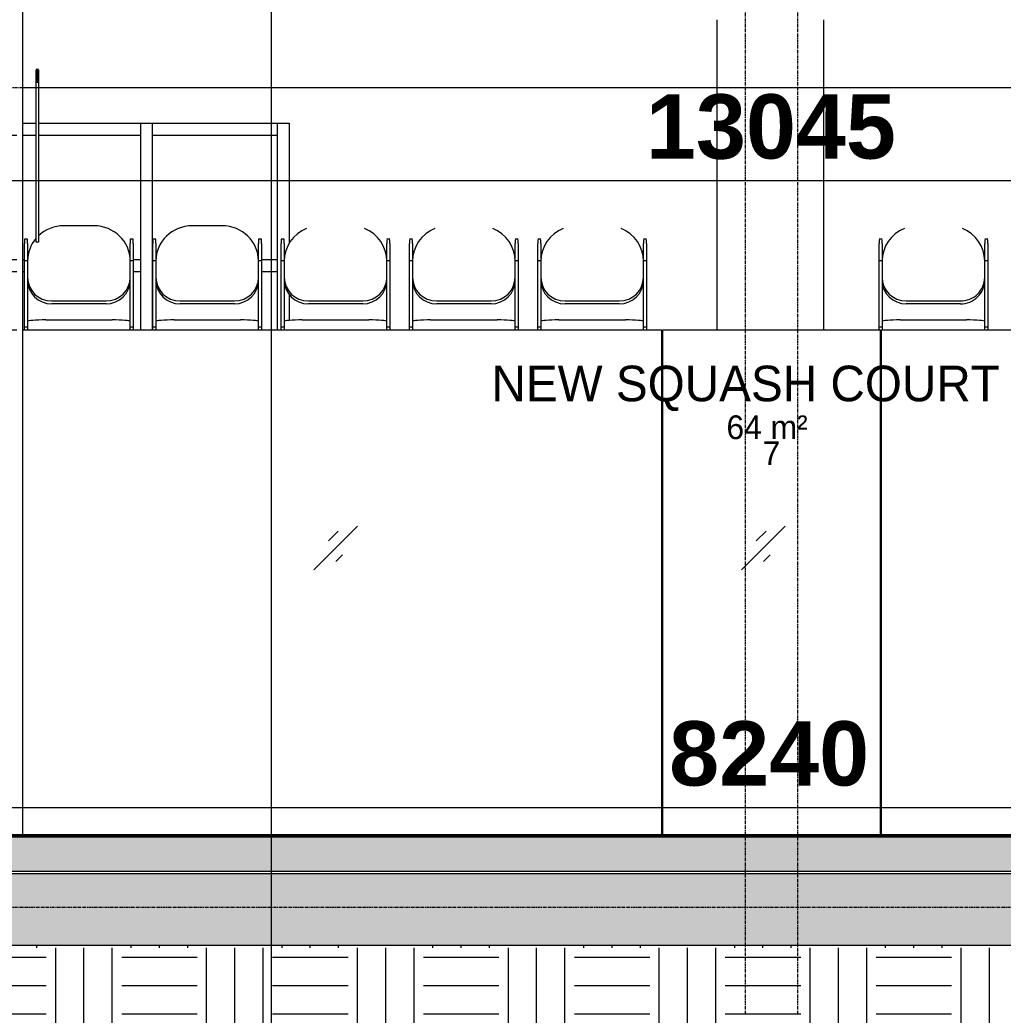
# Model space of a CAD drawing. Header units: inches. Extents: x 22 to 382261, y 22 to 371281.
# Drawn here: x 83658 to 87795, y 138126 to 142315 of the extents above; entities that cross this region are included whole.
import ezdxf

# ---------------------------------------------------------------- set-up
doc = ezdxf.new("R2010")
doc.units = ezdxf.units.IN
doc.header["$MEASUREMENT"] = 0
doc.linetypes.add('Grid Line 1_2_', pattern=[22.225, 12.7, -3.175, 3.175, -3.175])
for name, color, linetype, lineweight in [('A-ANNO-DIMS', 211, 'Continuous', 9), ('A-AREA', 32, 'Continuous', 9), ('A-AREA-IDEN', 2, 'Continuous', 9), ('A-COLS', 52, 'Continuous', 9), ('A-DETL-GENF', 92, 'Continuous', 9), ('A-DETL-THIN', 151, 'Continuous', 9), ('A-FLOR', 192, 'Continuous', 9), ('A-FLOR-LEVL', 51, 'Continuous', 9), ('A-GENM', 13, 'Continuous', 9), ('A-GLAZ-CURT', 52, 'Continuous', 9), ('A-GLAZ-CWMG', 51, 'Continuous', 9), ('G-ANNO-SYMB', 111, 'Continuous', 9), ('I-FURN', 30, 'Continuous', 9), ('I-WALL', 2, 'Continuous', 9), ('Q-CASE', 31, 'Continuous', 9), ('S-GRID', 1, 'Continuous', 9)]:
    doc.layers.add(name, color=color, linetype=linetype, lineweight=lineweight)
doc.styles.add('Arial_B_2', font='arialbd.ttf', dxfattribs={"height": 270.833333})
doc.styles.add('Century Gothic_1', font='GOTHIC.TTF', dxfattribs={"height": 1})
doc.styles.add('Gill Sans MT', font='GIL_____.TTF', dxfattribs={"height": 262.5})
doc.dimstyles.new('2_2', dxfattribs={"dimscale": 304.8, "dimtxt": 267.818092, "dimasz": 0.227865, "dimexe": 1.377953, "dimexo": 0.0625, "dimgap": 0.287073, "dimtad": 1, "dimdec": 0, "dimzin": 0, "dimdsep": 46, "dimtxsty": 'Arial_B_2', "dimblk1": 'OBLIQUE', "dimblk2": 'OBLIQUE', "dimsah": 1, "dimcen": 0.09, "dimdle": 0.574147, "dimazin": 0, "dimtfac": 1, "dimtdec": 4, "dimtix": 1, "dimtmove": 0, "dimatfit": 3, "dimfxl": 0.574147, "dimfxlon": 1, "dimtvp": 1, "dimtolj": 1, "dimtzin": 0, "dimlwd": 18, "dimlwe": 18, "dimarcsym": 2})

# ---------------------------------------------------------------- blocks, each defined once
blk = doc.blocks.new('Rectangular Mullion - 50 x 150mm-440584-Section B-B')
at = {"layer": 'A-GLAZ-CWMG'}
for p, q in [((2516.8, 3250), (2516.8, 3300)), ((3041.8, 3300), (3041.8, 3250)), ((2516.8, 3250), (3041.8, 3250))]:
    blk.add_line(p, q, dxfattribs=at)
blk = doc.blocks.new('Rectangular Mullion - 50 x 150mm-V13-Section B-B')
at = {"layer": 'A-GLAZ-CWMG'}
blk.add_line((-4008.2, 2700), (-4008.2, 2430), dxfattribs=at)
blk = doc.blocks.new('Rectangular Mullion - 50 x 150mm-V18-Section B-B')
at = {"layer": 'A-GLAZ-CWMG'}
for p, q in [((-4583.2, 2700), (-4583.2, 2430)), ((-4533.2, 2430), (-4533.2, 2700))]:
    blk.add_line(p, q, dxfattribs=at)
blk = doc.blocks.new('Rectangular Mullion - 50 x 150mm-V22-Section B-B')
at = {"layer": 'A-GLAZ-CWMG'}
for p, q in [((-5133.2, 2675), (-5133.2, 2725)), ((-5103.7, 2725), (-5133.2, 2725)), ((-5071.6, 2725), (-5078.7, 2725)), ((-4583.2, 2725), (-4614.4, 2725)), ((-4583.2, 2725), (-4583.2, 2675)), ((-5133.2, 2675), (-5103.7, 2675)), ((-5078.7, 2675), (-5071.6, 2675)), ((-4614.4, 2675), (-4583.2, 2675))]:
    blk.add_line(p, q, dxfattribs=at)
blk = doc.blocks.new('Rectangular Mullion - 50 x 150mm-V23-Section B-B')
at = {"layer": 'A-GLAZ-CWMG'}
for p, q in [((-4533.2, 2675), (-4533.2, 2725)), ((-4531.6, 2725), (-4533.2, 2725)), ((-4008.2, 2725), (-4074.4, 2725)), ((-4008.2, 2725), (-4008.2, 2675)), ((-4533.2, 2675), (-4531.6, 2675)), ((-4074.4, 2675), (-4008.2, 2675))]:
    blk.add_line(p, q, dxfattribs=at)
blk = doc.blocks.new('Rectangular Mullion - 50 x 150mm-V26-Section B-B')
at = {"layer": 'A-GLAZ-CWMG'}
blk.add_line((-4008.2, 3300), (-4008.2, 2700), dxfattribs=at)
blk = doc.blocks.new('Rectangular Mullion - 50 x 150mm-V27-Section B-B')
at = {"layer": 'A-GLAZ-CWMG'}
for p, q in [((-5133.2, 3250), (-5133.2, 3300)), ((-4583.2, 3300), (-4583.2, 3250)), ((-5133.2, 3250), (-5103.7, 3250)), ((-5078.7, 3250), (-5023.2, 3250)), ((-5013.2, 3250), (-4583.2, 3250))]:
    blk.add_line(p, q, dxfattribs=at)
blk = doc.blocks.new('Rectangular Mullion - 50 x 150mm-V32-Section B-B')
at = {"layer": 'A-GLAZ-CWMG'}
for p, q in [((-4583.2, 3300), (-4583.2, 2700)), ((-4533.2, 2700), (-4533.2, 3300))]:
    blk.add_line(p, q, dxfattribs=at)
blk = doc.blocks.new('Chair - Auditorium_0001 - Copy - Chair - Auditorium_0001 - Copy-V48-Section B-B')
at = {"layer": 'I-FURN'}
for p, q in [((-2386.2, 1517.9), (-2391.2, 1517.9)), ((-2391.2, 1201.5), (-2386.2, 1201.5)), ((-2386.2, 1189.5), (-2391.2, 1189.5)), ((-2391.2, 1121.8), (-2386.2, 1121.8)), ((-2386.2, 1071.2), (-2391.2, 1071.2)), ((-2391.2, 1033.9), (-2386.2, 1033.9))]:
    blk.add_line(p, q, dxfattribs=at)
blk = doc.blocks.new('Chair - Auditorium_0001 - Copy - Chair - Auditorium_0001 - Copy-V51-Section B-B')
at = {"layer": 'I-FURN'}
for p, q in [((-2386.2, 1967.9), (-2391.2, 1967.9)), ((-2391.2, 1651.5), (-2386.2, 1651.5)), ((-2386.2, 1639.5), (-2391.2, 1639.5)), ((-2391.2, 1571.8), (-2386.2, 1571.8)), ((-2386.2, 1521.2), (-2391.2, 1521.2))]:
    blk.add_line(p, q, dxfattribs=at)
blk = doc.blocks.new('Chair - Auditorium_0001 - Copy - Chair - Auditorium_0001 - Copy-V52-Section B-B')
at = {"layer": 'I-FURN'}
for p, q in [((-2386.2, 2417.9), (-2391.2, 2417.9)), ((-2391.2, 2021.8), (-2386.2, 2021.8)), ((-2386.2, 1971.2), (-2391.2, 1971.2))]:
    blk.add_line(p, q, dxfattribs=at)
blk = doc.blocks.new('Chair - Auditorium_0001 - Copy - Chair - Auditorium_0001 - Copy-V55-Section B-B')
at = {"layer": 'I-FURN'}
for p, q in [((-4779.5, 2867.9), (-4906.5, 2867.9)), ((-5058.9, 2811.2), (-5071.6, 2811.2)), ((-5071.6, 2811.2), (-5071.6, 2792.8)), ((-5058.9, 2792.8), (-5058.9, 2811.2)), ((-4614.4, 2811.2), (-4627.1, 2811.2)), ((-4627.1, 2811.2), (-4627.1, 2792.8)), ((-4614.4, 2792.8), (-4614.4, 2811.2)), ((-5071.6, 2722.3), (-5071.6, 2792.8)), ((-5058.9, 2792.8), (-5058.9, 2722.3)), ((-4627.1, 2722.3), (-4627.1, 2792.8)), ((-4614.4, 2792.8), (-4614.4, 2722.3)), ((-5071.6, 2442.9), (-5071.6, 2722.3)), ((-5071.6, 2722.3), (-5058.9, 2722.3)), ((-5058.9, 2722.3), (-5058.9, 2465.2)), ((-4627.1, 2465.2), (-4627.1, 2722.3)), ((-4627.1, 2722.3), (-4614.4, 2722.3)), ((-4614.4, 2722.3), (-4614.4, 2442.9)), ((-5058.9, 2650.2), (-5058.9, 2638.2)), ((-4627.1, 2638.2), (-4627.1, 2650.2)), ((-4957.3, 2551.5), (-4728.7, 2551.5)), ((-4728.7, 2539.5), (-4957.3, 2539.5)), ((-4982.7, 2471.8), (-4703.3, 2471.8)), ((-5071.6, 2430), (-5071.6, 2442.9)), ((-5071.6, 2442.9), (-5058.9, 2442.9)), ((-5058.9, 2465.2), (-5058.9, 2430)), ((-4627.1, 2430), (-4627.1, 2465.2)), ((-4627.1, 2442.9), (-4614.4, 2442.9)), ((-4614.4, 2442.9), (-4614.4, 2430))]:
    blk.add_line(p, q, dxfattribs=at)
for centre, major_axis, ratio, start_param, end_param in [((-4906.5, 2719.8), (-152.4, 0), 0.97174, 4.712389, 5.48861), ((-4779.5, 2719.8), (-152.4, 0), 0.97174, 3.141593, 4.712389), ((-4906.5, 2719.8), (152.4, 0), 0.97174, 2.45233, 3.141593), ((-4957.3, 2650.2), (101.6, 0), 0.97174, 3.141593, 4.712389), ((-4728.7, 2650.2), (101.6, 0), 0.97174, 4.712389, 6.283185), ((-4957.3, 2638.2), (101.6, 0), 0.97174, 3.141593, 4.712389), ((-4728.7, 2638.2), (101.6, 0), 0.97174, 4.712389, 6.283185), ((-4982.7, 2465.2), (-76.2, 0), 0.087156, 4.712389, 6.283185), ((-4703.3, 2465.2), (76.2, 0), 0.087156, 0, 1.570796)]:
    blk.add_ellipse(centre, major_axis=major_axis, ratio=ratio, start_param=start_param, end_param=end_param, dxfattribs=at)
blk = doc.blocks.new('Chair - Auditorium_0001 - Copy - Chair - Auditorium_0001 - Copy-V56-Section B-B')
at = {"layer": 'I-FURN'}
for p, q in [((-4239.5, 2867.9), (-4366.5, 2867.9)), ((-4518.9, 2811.2), (-4531.6, 2811.2)), ((-4531.6, 2811.2), (-4531.6, 2792.8)), ((-4518.9, 2792.8), (-4518.9, 2811.2)), ((-4074.4, 2811.2), (-4087.1, 2811.2)), ((-4087.1, 2811.2), (-4087.1, 2792.8)), ((-4074.4, 2792.8), (-4074.4, 2811.2)), ((-4531.6, 2722.3), (-4531.6, 2792.8)), ((-4518.9, 2792.8), (-4518.9, 2722.3)), ((-4087.1, 2722.3), (-4087.1, 2792.8)), ((-4074.4, 2792.8), (-4074.4, 2722.3)), ((-4531.6, 2442.9), (-4531.6, 2722.3)), ((-4531.6, 2722.3), (-4518.9, 2722.3)), ((-4518.9, 2722.3), (-4518.9, 2465.2)), ((-4087.1, 2465.2), (-4087.1, 2722.3)), ((-4087.1, 2722.3), (-4074.4, 2722.3)), ((-4074.4, 2722.3), (-4074.4, 2442.9)), ((-4518.9, 2650.2), (-4518.9, 2638.2)), ((-4087.1, 2638.2), (-4087.1, 2650.2)), ((-4417.3, 2551.5), (-4188.7, 2551.5)), ((-4188.7, 2539.5), (-4417.3, 2539.5)), ((-4442.7, 2471.8), (-4163.3, 2471.8)), ((-4531.6, 2430), (-4531.6, 2442.9)), ((-4531.6, 2442.9), (-4518.9, 2442.9)), ((-4518.9, 2465.2), (-4518.9, 2430)), ((-4087.1, 2430), (-4087.1, 2465.2)), ((-4087.1, 2442.9), (-4074.4, 2442.9)), ((-4074.4, 2442.9), (-4074.4, 2430))]:
    blk.add_line(p, q, dxfattribs=at)
for centre, major_axis, ratio, start_param, end_param in [((-4366.5, 2719.8), (-152.4, 0), 0.97174, 4.712389, 6.283185), ((-4239.5, 2719.8), (-152.4, 0), 0.97174, 3.141593, 4.712389), ((-4417.3, 2650.2), (101.6, 0), 0.97174, 3.141593, 4.712389), ((-4188.7, 2650.2), (101.6, 0), 0.97174, 4.712389, 6.283185), ((-4417.3, 2638.2), (101.6, 0), 0.97174, 3.141593, 4.712389), ((-4188.7, 2638.2), (101.6, 0), 0.97174, 4.712389, 6.283185), ((-4442.7, 2465.2), (76.2, 0), 0.087156, 1.570796, 3.141593), ((-4163.3, 2465.2), (76.2, 0), 0.087156, 0, 1.570796)]:
    blk.add_ellipse(centre, major_axis=major_axis, ratio=ratio, start_param=start_param, end_param=end_param, dxfattribs=at)
blk = doc.blocks.new('Chair - Auditorium_0001 - Copy - Chair - Auditorium_0001 - Copy-V57-Section B-B')
at = {"layer": 'I-FURN'}
for p, q in [((-3978.9, 2811.2), (-3991.6, 2811.2)), ((-3991.6, 2811.2), (-3991.6, 2792.8)), ((-3978.9, 2792.8), (-3978.9, 2811.2)), ((-3534.4, 2811.2), (-3547.1, 2811.2)), ((-3547.1, 2808.9), (-3547.1, 2792.8)), ((-3534.4, 2792.8), (-3534.4, 2808.9)), ((-3991.6, 2722.3), (-3991.6, 2792.8)), ((-3978.9, 2792.8), (-3978.9, 2722.3)), ((-3547.1, 2722.3), (-3547.1, 2792.8)), ((-3534.4, 2792.8), (-3534.4, 2722.3)), ((-3991.6, 2442.9), (-3991.6, 2722.3)), ((-3991.6, 2722.3), (-3978.9, 2722.3)), ((-3978.9, 2722.3), (-3978.9, 2465.2)), ((-3547.1, 2465.2), (-3547.1, 2722.3)), ((-3547.1, 2722.3), (-3534.4, 2722.3)), ((-3534.4, 2722.3), (-3534.4, 2442.9)), ((-3978.9, 2650.2), (-3978.9, 2638.2)), ((-3547.1, 2638.2), (-3547.1, 2650.2)), ((-3877.3, 2551.5), (-3648.7, 2551.5)), ((-3648.7, 2539.5), (-3877.3, 2539.5)), ((-3902.7, 2471.8), (-3623.3, 2471.8)), ((-3991.6, 2430), (-3991.6, 2442.9)), ((-3991.6, 2442.9), (-3978.9, 2442.9)), ((-3978.9, 2465.2), (-3978.9, 2430)), ((-3547.1, 2430), (-3547.1, 2465.2)), ((-3547.1, 2442.9), (-3534.4, 2442.9)), ((-3534.4, 2442.9), (-3534.4, 2430))]:
    blk.add_line(p, q, dxfattribs=at)
for centre, major_axis, ratio, start_param, end_param in [((-3826.5, 2719.8), (152.4, 0), 0.97174, 1.963067, 3.141593), ((-3699.5, 2719.8), (152.4, 0), 0.97174, 0, 1.178526), ((-3877.3, 2650.2), (-101.6, 0), 0.97174, 0, 1.570796), ((-3648.7, 2650.2), (101.6, 0), 0.97174, 4.712389, 6.283185), ((-3877.3, 2638.2), (-101.6, 0), 0.97174, 0, 1.570796), ((-3648.7, 2638.2), (101.6, 0), 0.97174, 4.712389, 6.283185), ((-3902.7, 2465.2), (-76.2, 0), 0.087156, 4.712389, 6.283185), ((-3623.3, 2465.2), (76.2, 0), 0.087156, 0, 1.570796)]:
    blk.add_ellipse(centre, major_axis=major_axis, ratio=ratio, start_param=start_param, end_param=end_param, dxfattribs=at)
blk = doc.blocks.new('Chair - Auditorium_0001 - Copy - Chair - Auditorium_0001 - Copy-V58-Section B-B')
at = {"layer": 'I-FURN'}
for p, q in [((-3438.9, 2811.2), (-3451.6, 2811.2)), ((-3451.6, 2808.9), (-3451.6, 2792.8)), ((-3438.9, 2792.8), (-3438.9, 2808.9)), ((-2994.4, 2811.2), (-3007.1, 2811.2)), ((-3007.1, 2808.9), (-3007.1, 2792.8)), ((-2994.4, 2792.8), (-2994.4, 2808.9)), ((-3451.6, 2722.3), (-3451.6, 2792.8)), ((-3438.9, 2792.8), (-3438.9, 2722.3)), ((-3007.1, 2722.3), (-3007.1, 2792.8)), ((-2994.4, 2792.8), (-2994.4, 2722.3)), ((-3451.6, 2442.9), (-3451.6, 2722.3)), ((-3451.6, 2722.3), (-3438.9, 2722.3)), ((-3438.9, 2722.3), (-3438.9, 2465.2)), ((-3007.1, 2465.2), (-3007.1, 2722.3)), ((-3007.1, 2722.3), (-2994.4, 2722.3)), ((-2994.4, 2722.3), (-2994.4, 2442.9)), ((-3438.9, 2650.2), (-3438.9, 2638.2)), ((-3007.1, 2638.2), (-3007.1, 2650.2)), ((-3337.3, 2551.5), (-3108.7, 2551.5)), ((-3108.7, 2539.5), (-3337.3, 2539.5)), ((-3362.7, 2471.8), (-3083.3, 2471.8)), ((-3451.6, 2430), (-3451.6, 2442.9)), ((-3451.6, 2442.9), (-3438.9, 2442.9)), ((-3438.9, 2465.2), (-3438.9, 2430)), ((-3007.1, 2430), (-3007.1, 2465.2)), ((-3007.1, 2442.9), (-2994.4, 2442.9)), ((-2994.4, 2442.9), (-2994.4, 2430))]:
    blk.add_line(p, q, dxfattribs=at)
for centre, major_axis, ratio, start_param, end_param in [((-3286.5, 2719.8), (152.4, 0), 0.97174, 1.963067, 3.141593), ((-3159.5, 2719.8), (-152.4, 0), 0.97174, 3.141593, 4.320118), ((-3337.3, 2650.2), (101.6, 0), 0.97174, 3.141593, 4.712389), ((-3108.7, 2650.2), (101.6, 0), 0.97174, 4.712389, 6.283185), ((-3337.3, 2638.2), (101.6, 0), 0.97174, 3.141593, 4.712389), ((-3108.7, 2638.2), (101.6, 0), 0.97174, 4.712389, 6.283185), ((-3362.7, 2465.2), (-76.2, 0), 0.087156, 4.712389, 6.283185), ((-3083.3, 2465.2), (76.2, 0), 0.087156, 0, 1.570796)]:
    blk.add_ellipse(centre, major_axis=major_axis, ratio=ratio, start_param=start_param, end_param=end_param, dxfattribs=at)
blk = doc.blocks.new('Chair - Auditorium_0001 - Copy - Chair - Auditorium_0001 - Copy-V62-Section B-B')
at = {"layer": 'I-FURN'}
for p, q in [((-382.9, 2811.2), (-395.6, 2811.2)), ((-395.6, 2808.9), (-395.6, 2792.8)), ((-382.9, 2792.8), (-382.9, 2808.9)), ((61.6, 2811.2), (48.9, 2811.2)), ((48.9, 2808.9), (48.9, 2792.8)), ((61.6, 2792.8), (61.6, 2808.9)), ((-395.6, 2722.3), (-395.6, 2792.8)), ((-382.9, 2792.8), (-382.9, 2722.3)), ((48.9, 2722.3), (48.9, 2792.8)), ((61.6, 2792.8), (61.6, 2722.3)), ((-395.6, 2442.9), (-395.6, 2722.3)), ((-395.6, 2722.3), (-382.9, 2722.3)), ((-382.9, 2722.3), (-382.9, 2465.2)), ((48.9, 2465.2), (48.9, 2722.3)), ((48.9, 2722.3), (61.6, 2722.3)), ((61.6, 2722.3), (61.6, 2442.9)), ((-382.9, 2650.2), (-382.9, 2638.2)), ((48.9, 2638.2), (48.9, 2650.2)), ((-281.3, 2551.5), (-52.7, 2551.5)), ((-52.7, 2539.5), (-281.3, 2539.5)), ((-306.7, 2471.8), (-27.3, 2471.8)), ((-395.6, 2430), (-395.6, 2442.9)), ((-395.6, 2442.9), (-382.9, 2442.9)), ((-382.9, 2465.2), (-382.9, 2430)), ((48.9, 2430), (48.9, 2465.2)), ((48.9, 2442.9), (61.6, 2442.9)), ((61.6, 2442.9), (61.6, 2430))]:
    blk.add_line(p, q, dxfattribs=at)
for centre, major_axis, ratio, start_param, end_param in [((-230.5, 2719.8), (152.4, 0), 0.97174, 1.963067, 3.141593), ((-103.5, 2719.8), (-152.4, 0), 0.97174, 3.141593, 4.320118), ((-281.3, 2650.2), (101.6, 0), 0.97174, 3.141593, 4.712389), ((-52.7, 2650.2), (-101.6, 0), 0.97174, 1.570796, 3.141593), ((-281.3, 2638.2), (-101.6, 0), 0.97174, 0, 1.570796), ((-52.7, 2638.2), (-101.6, 0), 0.97174, 1.570796, 3.141593), ((-306.7, 2465.2), (-76.2, 0), 0.087156, 4.712389, 6.283185), ((-27.3, 2465.2), (76.2, 0), 0.087156, 0, 1.570796)]:
    blk.add_ellipse(centre, major_axis=major_axis, ratio=ratio, start_param=start_param, end_param=end_param, dxfattribs=at)
blk = doc.blocks.new('Casework 11 - Casework 8-650977-Section B-B')
at = {"layer": 'Q-CASE', "lineweight": 25}
for p, q in [((-5013.2, 3524.9), (-5023.2, 3524.9)), ((-5023.2, 3524.9), (-5023.2, 3473.8)), ((-5013.2, 3473.8), (-5013.2, 3524.9)), ((1276.8, 3524.9), (1266.8, 3524.9)), ((1266.8, 3524.9), (1266.8, 3473.8)), ((1276.8, 3473.8), (1276.8, 3524.9)), ((-5023.2, 3473.8), (-5013.2, 3473.8)), ((1266.8, 3473.8), (1276.8, 3473.8)), ((-3530.7, 302), (-3580.7, 302)), ((-3580.7, 302), (-3580.7, 300)), ((-3530.7, 300), (-3530.7, 302)), ((-1850.7, 302), (-1900.7, 302)), ((-1900.7, 302), (-1900.7, 300)), ((-1850.7, 300), (-1850.7, 302)), ((-330.7, 302), (-380.7, 302)), ((-380.7, 302), (-380.7, 300)), ((-330.7, 300), (-330.7, 302))]:
    blk.add_line(p, q, dxfattribs=at)
at = {"layer": 'Q-CASE'}
for p, q in [((-5023.2, 2798.9), (-5023.2, 3473.8)), ((-5013.2, 3473.8), (-5013.2, 2798.9)), ((1266.8, 2798.9), (1266.8, 3473.8)), ((1276.8, 3473.8), (1276.8, 2798.9)), ((-5013.2, 2798.9), (-5023.2, 2798.9)), ((1276.8, 2798.9), (1266.8, 2798.9)), ((-3530.7, 302), (-1900.7, 302)), ((-1850.7, 302), (-380.7, 302))]:
    blk.add_line(p, q, dxfattribs=at)
blk = doc.blocks.new('Back wall - ASB FREESTANDING GLASS BACK WALL-596640-Section B-B')
at = {"layer": 'A-GENM'}
for p, q in [((-5128.2, 2430), (-5103.7, 2430)), ((-5128.2, 300), (-5128.2, 2430)), ((-5078.7, 2430), (-2391.2, 2430)), ((-2391.2, 2430), (-2391.2, 302)), ((-2386.2, 2430), (-1470.2, 2430)), ((-2386.2, 302), (-2386.2, 2430)), ((-1470.2, 302), (-1470.2, 2430)), ((-1465.2, 2430), (1271.8, 2430)), ((-1465.2, 302), (-1465.2, 2430)), ((1271.8, 2430), (1271.8, 300)), ((-2391.2, 2180), (-2386.2, 2180)), ((-1470.2, 2160), (-1465.2, 2160)), ((-1465.2, 2100), (-1470.2, 2100)), ((-2386.2, 2080), (-2391.2, 2080)), ((-2391.2, 1350), (-2386.2, 1350)), ((-1470.2, 1340), (-1465.2, 1340)), ((-1465.2, 1290), (-1470.2, 1290)), ((-1465.2, 1284), (-1470.2, 1284)), ((-1465.2, 1260), (-1470.2, 1260)), ((-2386.2, 1250), (-2391.2, 1250)), ((-2391.2, 650), (-2386.2, 650)), ((-1470.2, 630), (-1465.2, 630)), ((-2386.2, 550), (-2391.2, 550)), ((-1465.2, 570), (-1470.2, 570)), ((-2391.2, 305), (-2386.2, 305)), ((-1470.2, 305), (-1465.2, 305))]:
    blk.add_line(p, q, dxfattribs=at)
blk.add_arc((-1470.2, 1312), 6, 45, 90, dxfattribs=at)
blk = doc.blocks.new('System Panel - Glazed-655754-Section B-B')
at = {"layer": 'A-GLAZ-CURT', "lineweight": 18}
blk.add_line((-5078.7, 300), (-5078.7, 4950), dxfattribs=at)
blk = doc.blocks.new('Chair - Auditorium_0001 - Copy - Chair - Auditorium_0001 - Copy-V66-Section B-B')
at = {"layer": 'I-FURN'}
for p, q in [((-1465.2, 1967.9), (-1470.2, 1967.9)), ((-1470.2, 1651.5), (-1465.2, 1651.5)), ((-1465.2, 1639.5), (-1470.2, 1639.5)), ((-1470.2, 1571.8), (-1465.2, 1571.8)), ((-1465.2, 1521.2), (-1470.2, 1521.2))]:
    blk.add_line(p, q, dxfattribs=at)
blk = doc.blocks.new('Chair - Auditorium_0001 - Copy - Chair - Auditorium_0001 - Copy-V67-Section B-B')
at = {"layer": 'I-FURN'}
for p, q in [((-1465.2, 2417.9), (-1470.2, 2417.9)), ((-1465.2, 2089.5), (-1470.2, 2089.5)), ((-1470.2, 2021.8), (-1465.2, 2021.8)), ((-1465.2, 1971.2), (-1470.2, 1971.2))]:
    blk.add_line(p, q, dxfattribs=at)
blk = doc.blocks.new('Chair - Auditorium_0001 - Copy - Chair - Auditorium_0001 - Copy-V72-Section B-B')
at = {"layer": 'I-FURN'}
for p, q in [((-1465.2, 1517.9), (-1470.2, 1517.9)), ((-1470.2, 1201.5), (-1465.2, 1201.5)), ((-1465.2, 1189.5), (-1470.2, 1189.5)), ((-1470.2, 1121.8), (-1465.2, 1121.8)), ((-1465.2, 1071.2), (-1470.2, 1071.2)), ((-1470.2, 1033.9), (-1465.2, 1033.9))]:
    blk.add_line(p, q, dxfattribs=at)
blk = doc.blocks.new('_Oblique')
at = {"color": 0, "linetype": 'ByBlock', "lineweight": -2}
blk.add_line((-0.5, -0.5), (0.5, 0.5), dxfattribs=at)
blk = doc.blocks.new('*D5229')
at = {"layer": 'A-ANNO-DIMS', "color": 0, "lineweight": 18, "transparency": 16777216}
for p, q in [((82690.8, 139080.5), (82690.8, 138579.5)), ((90930.8, 139080.5), (90930.8, 138579.5)), ((82515.8, 138999.5), (91105.8, 138999.5))]:
    blk.add_line(p, q, dxfattribs=at)
at = {"layer": 'Defpoints', "color": 0, "transparency": 16777216}
for p in [(82690.8, 139099.5), (90930.8, 139099.5), (90930.8, 138999.5)]:
    blk.add_point(p, dxfattribs=at)
at = {"layer": 'A-ANNO-DIMS', "color": 0, "lineweight": 18, "transparency": 16777216, "xscale": 69.45312499999999, "yscale": 69.45312499999999, "zscale": 69.45312499999999, "rotation": 180}
blk.add_blockref('_Oblique', (82690.8, 138999.5), dxfattribs=at)
at = {"layer": 'A-ANNO-DIMS', "color": 0, "lineweight": 18, "transparency": 16777216, "xscale": 69.45312499999999, "yscale": 69.45312499999999, "zscale": 69.45312499999999}
blk.add_blockref('_Oblique', (90930.8, 138999.5), dxfattribs=at)
at = {"layer": 'A-ANNO-DIMS', "color": 0, "lineweight": 18, "transparency": 16777216, "insert": (86810.8, 139225.4), "char_height": 270.83, "width": 559.685, "attachment_point": 5, "style": 'Arial_B_2'}
blk.add_mtext('\\A1;8240', dxfattribs=at)
blk = doc.blocks.new('*D5237')
at = {"layer": 'A-ANNO-DIMS', "color": 0, "lineweight": 18, "transparency": 16777216}
for p, q in [((80295.8, 141719.3), (80295.8, 141218.4)), ((93340.8, 141719.3), (93340.8, 141218.4)), ((80120.8, 141638.4), (93515.8, 141638.4))]:
    blk.add_line(p, q, dxfattribs=at)
at = {"layer": 'Defpoints', "color": 0, "transparency": 16777216}
for p in [(80295.8, 141738.4), (93340.8, 141738.4), (93340.8, 141638.4)]:
    blk.add_point(p, dxfattribs=at)
at = {"layer": 'A-ANNO-DIMS', "color": 0, "lineweight": 18, "transparency": 16777216, "xscale": 69.45312499999999, "yscale": 69.45312499999999, "zscale": 69.45312499999999, "rotation": 180}
blk.add_blockref('_Oblique', (80295.8, 141638.4), dxfattribs=at)
at = {"layer": 'A-ANNO-DIMS', "color": 0, "lineweight": 18, "transparency": 16777216, "xscale": 69.45312499999999, "yscale": 69.45312499999999, "zscale": 69.45312499999999}
blk.add_blockref('_Oblique', (93340.8, 141638.4), dxfattribs=at)
at = {"layer": 'A-ANNO-DIMS', "color": 0, "lineweight": 18, "transparency": 16777216, "insert": (86818.3, 141864.2), "char_height": 270.83, "width": 699.606, "attachment_point": 5, "style": 'Arial_B_2'}
blk.add_mtext('\\A1;13045', dxfattribs=at)

msp = doc.modelspace()

# ---------------------------------------------------------------- hatches: boundary and pattern name
at = {"layer": 'A-ANNO-DIMS'}
h = msp.add_hatch(dxfattribs=at)
h.set_pattern_fill('FP_2', color=256, style=0, pattern_type=2)
h.set_pattern_definition([(50, (85355.86, 143211.44), (182.1847, -15.939), [19.05, -209.55]), (355, (85355.86, 143211.44), (-35.2424, 191.0566), [15.24, -167.64]), (100.451, (85371.04, 143210.1), (146.9425, 175.1167), [16.19, -178.09]), (46.184, (85355.86, 143262.24), (271.079, -42.0433), [28.575, -314.325]), (96.636, (85378.45, 143258.73), (237.4025, 247.427), [24.285, -267.135]), (351.184, (85355.86, 143262.24), (237.4046, 247.425), [22.86, -251.46]), (21, (85381.26, 143249.54), (151.6149, -102.2655), [19.05, -209.55]), (326, (85381.26, 143249.54), (61.8024, 184.1877), [15.24, -167.64]), (71.451, (85393.9, 143241.01), (213.417, 81.9214), [16.19, -178.09]), (37.5, (85355.86, 143211.436), (3.08832, 84.55508), [8.382, -157.226, 8.382, -161.798, -168.275]), (37.5, (85355.86, 143211.436), (3.08832, 84.55508), [-335.788, 8.382, -159.893]), (7.5, (85355.86, 143211.44), (66.8194, 100.18075), [8.382, -88.646, 8.382, -153.416, -64.135]), (7.5, (85355.86, 143211.44), (66.8194, 100.18075), [-258.826, 8.382, -55.753]), (327.5, (85299.22, 143211.436), (135.5905, -5.7289), [8.382, -55.118, 8.382, -189.738, -262.89]), (327.5, (85299.22, 143211.436), (135.5905, -5.7289), [-261.62, 8.382, -254.508]), (317.5, (85273.82, 143211.44), (148.1289, 25.4268), [8.382, -74.168, 8.382, -123.19, -186.69]), (317.5, (85273.82, 143211.44), (148.1289, 25.4268), [-214.122, 8.382, -178.308])])
h.paths.add_polyline_path([(93570.8, 138430.3), (93570.8, 140240.3), (92530.8, 140240.3), (92530.8, 139780.3), (91730.8, 139780.3), (91730.8, 139330.3), (90930.8, 139330.3), (90930.8, 138880.3), (82675.8, 138880.3), (82675.8, 139330.3), (81875.8, 139330.3), (81875.8, 139780.3), (81075.8, 139780.3), (81075.8, 140240.3), (80065.8, 140240.3), (80065.8, 138880.3), (76510.8, 138880.3), (76510.8, 138730.3), (80295.8, 138730.3), (80295.8, 140090.3), (80925.8, 140090.3), (80925.8, 139630.3), (81725.8, 139630.3), (81725.8, 139180.3), (82525.8, 139180.3), (82525.8, 138730.3), (91080.8, 138730.3), (91080.8, 139180.3), (91880.8, 139180.3), (91880.8, 139630.3), (92680.8, 139630.3), (92680.8, 140080.3), (93340.8, 140080.3), (93340.8, 138430.3)])
h.paths.add_polyline_path([(81379, 142314.9), (81645.8, 142314.9), (81645.8, 142930.3), (76510.8, 142930.3), (76510.8, 142780.3), (81195.8, 142780.3), (81195.8, 142314.9)])
h.paths.add_polyline_path([(92345.8, 142314.9), (92345.8, 142780.3), (93340.8, 142780.3), (93340.8, 142930.3), (91895.8, 142930.3), (91895.8, 142314.9), (91986.3, 142314.9)])
at = {"layer": 'A-DETL-GENF'}
h = msp.add_hatch(dxfattribs=at)
h.set_pattern_fill('FP_5', style=0, pattern_type=2)
h.set_pattern_definition([(228.013, (85904.5, 143973.436), (-6095.9744, -6858.0224), [102.516, -10149.145]), (184.97, (85835.922, 143897.236), (9143.99685, 762.04129), [175.92, -17416.215]), (132.51, (85660.66, 143881.996), (7619.93503, -8382.0595), [124.044, -12280.417]), (267.274, (85363.482, 143691.496), (761.91763, 15240.00406), [160.2, -15859.93]), (292.834, (85355.862, 143531.476), (-3810.05557, 9143.9768), [157.09, -15551.942]), (357.274, (85416.822, 143386.696), (-15240.00406, 761.91763), [160.2, -15859.93]), (37.694, (85576.842, 143379.076), (-9906.03169, -7619.9585), [211.858, -20973.935]), (72.255, (85744.482, 143508.616), (5334.09593, 16763.96934), [200.016, -19801.577]), (121.43, (85805.442, 143699.116), (-6096.07482, 9905.95383), [160.744, -15913.664]), (175.236, (85721.62, 143836.276), (8381.995, -762.05274), [183.514, -8992.18]), (222.397, (85538.742, 143851.516), (-9144.06416, -8381.929764), [237.323, -23495.032]), (138.814, (86117.86, 143683.876), (-5333.99396, 4572.0068), [81, -8019.17]), (171.469, (86056.902, 143737.216), (9905.99348, -1524.04), [154.105, -15256.392]), (225, (85904.5, 143760.1), (6e-14, -762), [107.763, -969.87]), (203.199, (85851.16, 143851.52), (3809.9897, 1524.0269), [58.032, -5745.187]), (291.801, (85797.82, 143828.66), (-761.9834, 2286.0051), [82.07, -4021.426]), (30.964, (85828.3, 143752.46), (2285.9932, 1524.0096), [133.296, -4309.89]), (161.565, (85942.6, 143821.04), (1523.999, -762.002), [96.386, -2313.27]), (16.39, (85355.862, 143828.656), (7619.98138, 2286.0609), [135.026, -13367.648]), (70.346, (85485.4, 143866.756), (-3048.02604, -8381.9905), [113.28, -11214.665]), (293.199, (85942.6, 143973.44), (-1524.0269, 3809.9897), [116.064, -5687.155]), (343.61, (85988.322, 143866.756), (-7619.98138, 2286.0609), [135.026, -13367.648]), (339.444, (85355.86, 143356.22), (-3810.00105, 1523.9966), [130.21, -6380.32]), (294.775, (85477.78, 143310.496), (-3809.9797, 8382.009), [109.102, -10801.078]), (66.801, (85950.22, 143211.44), (1524.0269, 3809.9897), [116.064, -5687.155]), (17.354, (85995.94, 143318.116), (-9906.00143, -3047.9959), [127.735, -12645.713]), (69.444, (85576.84, 143211.44), (-1523.9966, -3810.00105), [65.105, -6445.426]), (101.31, (85904.5, 143211.44), (-762.003, 3047.9988), [38.854, -3846.6]), (165.964, (85896.88, 143249.54), (2286.0034, -761.99), [157.09, -2984.716]), (186.009, (85744.482, 143287.636), (7619.99973, 761.99907), [145.58, -14412.41]), (303.69, (85828.3, 143683.88), (-761.998, 1524.001), [109.897, -2637.533]), (353.157, (85889.262, 143592.436), (12953.9941, -1524.05113), [191.867, -18994.803]), (60.945, (86079.76, 143569.576), (-3048.0371, -5333.9793), [78.452, -7766.818]), (90, (86117.9, 143638.16), (-762, 762), [45.72, -716.28]), (120.256, (85729.24, 143310.496), (3047.9595, -5334.02367), [105.86, -10480.182]), (48.013, (85675.9, 143401.936), (6095.9744, 6858.0224), [205.033, -10046.63]), (0, (85813.1, 143554.3), (762, 762), [198.12, -563.88]), (325.305, (86011.18, 143554.336), (7620.01475, -5333.97976), [120.483, -11927.795]), (254.055, (86110.24, 143485.76), (-761.9786, -3048.0049), [110.95, -5436.495]), (207.646, (86079.762, 143379.076), (-14477.9965, -7620.00607), [180.644, -17883.74]), (175.426, (85919.742, 143295.256), (-9905.99895, 762.01354), [191.11, -18919.754])])
h.paths.add_polyline_path([(80295.8, 138420.3), (93340.8, 138420.3), (93340.8, 140070.3), (92680.8, 140070.3), (92680.8, 139620.3), (91880.8, 139620.3), (91880.8, 139170.3), (91080.8, 139170.3), (91080.8, 138720.3), (82525.8, 138720.3), (82525.8, 139170.3), (81725.8, 139170.3), (81725.8, 139620.3), (80925.8, 139620.3), (80925.8, 140080.3), (80295.8, 140080.3), (80295.8, 138484.5)])
h = msp.add_hatch(dxfattribs=at)
h.set_pattern_fill('FP_4', color=8, style=0, pattern_type=2)
h.set_pattern_definition([(0, (85355.86, 143211.44), (317.5, 317.5), [317.5, -317.5]), (0, (85355.86, 143330.5), (317.5, 317.5), [317.5, -317.5]), (0, (85355.86, 143449.56), (317.5, 317.5), [317.5, -317.5]), (90, (85395.55, 143489.25), (-317.5, 317.5), [317.5, -317.5]), (90, (85514.6, 143489.25), (-317.5, 317.5), [317.5, -317.5]), (90, (85633.67, 143489.25), (-317.5, 317.5), [317.5, -317.5])])
h.paths.add_polyline_path([(93340.8, 137891.8), (93340.8, 138420.3), (80295.8, 138420.3), (80295.8, 137891.8), (93312.2, 137891.8)])

# ---------------------------------------------------------------- linework, layer by layer
at = {"layer": 'A-AREA'}
for p, q in [((83670.3, 142030.3), (83725.8, 142030.3)), ((83670.3, 142030.3), (83725.8, 142030.3)), ((83670.3, 142030.3), (83725.8, 142030.3)), ((83735.8, 142030.3), (90015.8, 142030.3)), ((83735.8, 142030.3), (90015.8, 142030.3)), ((83735.8, 142030.3), (90015.8, 142030.3))]:
    msp.add_line(p, q, dxfattribs=at)
at = {"layer": 'A-COLS'}
for p, q in [((86590.8, 142314.9), (86590.8, 141010.3)), ((87040.8, 141010.3), (87040.8, 142314.9))]:
    msp.add_line(p, q, dxfattribs=at)
at = {"layer": 'A-DETL-THIN'}
for p, q in [((85078.4, 140183.6), (84894.6, 139999.7)), ((86878.4, 140183.6), (86694.6, 139999.7)), ((84997.7, 140162.7), (84956.8, 140121.8)), ((86797.7, 140162.7), (86756.8, 140121.8)), ((85015, 140063.6), (84986.8, 140035.3)), ((86815, 140063.6), (86786.8, 140035.3)), ((91080.8, 138730.3), (82525.8, 138730.3)), ((91080.8, 138720.3), (82525.8, 138720.3)), ((80295.8, 138420.3), (93340.8, 138420.3))]:
    msp.add_line(p, q, dxfattribs=at)
at = {"layer": 'A-DETL-THIN', "lineweight": 50}
msp.add_line((90930.8, 138880.3), (82675.8, 138880.3), dxfattribs=at)
at = {"layer": 'A-FLOR'}
for p, q in [((86357.8, 139330.3), (86362.8, 139330.3)), ((87278.8, 139330.3), (87283.8, 139330.3))]:
    msp.add_line(p, q, dxfattribs=at)
at = {"layer": 'A-FLOR-LEVL', "linetype": 'Grid Line 1_2_'}
for p, q in [((72189.6, 142030.3), (98522.1, 142030.3)), ((72189.6, 138880.3), (98522.1, 138880.3)), ((72189.6, 138580.3), (98522.1, 138580.3))]:
    msp.add_line(p, q, dxfattribs=at)
at = {"layer": 'G-ANNO-SYMB'}
msp.add_line((84715.8, 152051.7), (84715.8, 136911.1), dxfattribs=at)
at = {"layer": 'I-WALL'}
for p, q in [((83670.3, 141880.3), (83725.8, 141880.3)), ((83735.8, 141880.3), (84790.8, 141880.3)), ((84790.8, 141880.3), (84790.8, 141374.6)), ((84790.8, 141159.2), (84790.8, 141050))]:
    msp.add_line(p, q, dxfattribs=at)
at = {"layer": 'S-GRID', "linetype": 'Grid Line 1_2_'}
for p, q in [((86710.8, 138130.3), (86710.8, 150556.1)), ((86930.8, 138130.3), (86930.8, 149286.1))]:
    msp.add_line(p, q, dxfattribs=at)

# ---------------------------------------------------------------- block references
at = {"layer": 'A-GENM'}
msp.add_blockref('Back wall - ASB FREESTANDING GLASS BACK WALL-596640-Section B-B', (88749, 138580.3), dxfattribs=at)
at = {"layer": 'A-GLAZ-CURT'}
msp.add_blockref('System Panel - Glazed-655754-Section B-B', (88749, 138580.3), dxfattribs=at)
at = {"layer": 'A-GLAZ-CWMG'}
for name, p in [('Rectangular Mullion - 50 x 150mm-V27-Section B-B', (88749, 138580.3)), ('Rectangular Mullion - 50 x 150mm-V32-Section B-B', (88749, 138580.3)), ('Rectangular Mullion - 50 x 150mm-440584-Section B-B', (81699, 138580.3)), ('Rectangular Mullion - 50 x 150mm-V26-Section B-B', (88749, 138580.3)), ('Rectangular Mullion - 50 x 150mm-V22-Section B-B', (88749, 138580.3)), ('Rectangular Mullion - 50 x 150mm-V23-Section B-B', (88749, 138580.3)), ('Rectangular Mullion - 50 x 150mm-V18-Section B-B', (88749, 138580.3)), ('Rectangular Mullion - 50 x 150mm-V13-Section B-B', (88749, 138580.3))]:
    msp.add_blockref(name, p, dxfattribs=at)
at = {"layer": 'I-FURN'}
for name, p in [('Chair - Auditorium_0001 - Copy - Chair - Auditorium_0001 - Copy-V55-Section B-B', (88749, 138580.3)), ('Chair - Auditorium_0001 - Copy - Chair - Auditorium_0001 - Copy-V56-Section B-B', (88749, 138580.3)), ('Chair - Auditorium_0001 - Copy - Chair - Auditorium_0001 - Copy-V57-Section B-B', (88749, 138580.3)), ('Chair - Auditorium_0001 - Copy - Chair - Auditorium_0001 - Copy-V58-Section B-B', (88749, 138580.3)), ('Chair - Auditorium_0001 - Copy - Chair - Auditorium_0001 - Copy-V58-Section B-B', (89289, 138580.3)), ('Chair - Auditorium_0001 - Copy - Chair - Auditorium_0001 - Copy-V62-Section B-B', (87669, 138580.3)), ('Chair - Auditorium_0001 - Copy - Chair - Auditorium_0001 - Copy-V52-Section B-B', (88749, 138580.3)), ('Chair - Auditorium_0001 - Copy - Chair - Auditorium_0001 - Copy-V67-Section B-B', (88749, 138580.3)), ('Chair - Auditorium_0001 - Copy - Chair - Auditorium_0001 - Copy-V51-Section B-B', (88749, 138580.3)), ('Chair - Auditorium_0001 - Copy - Chair - Auditorium_0001 - Copy-V66-Section B-B', (88749, 138580.3)), ('Chair - Auditorium_0001 - Copy - Chair - Auditorium_0001 - Copy-V48-Section B-B', (88749, 138580.3)), ('Chair - Auditorium_0001 - Copy - Chair - Auditorium_0001 - Copy-V72-Section B-B', (88749, 138580.3))]:
    msp.add_blockref(name, p, dxfattribs=at)
at = {"layer": 'Q-CASE'}
msp.add_blockref('Casework 11 - Casework 8-650977-Section B-B', (88749, 138580.3), dxfattribs=at)

# ---------------------------------------------------------------- texts
at = {"layer": 'A-AREA-IDEN', "attachment_point": 1}
for s, insert, char_height, width, style in [('NEW SQUASH COURT', (85642.1, 140859.5), 150, 2862.024, 'Gill Sans MT'), ('64 m²', (86631.1, 140650.3), 100, 464.979, 'Century Gothic_1'), ('7', (86783.1, 140540.9), 100, 96.202, 'Century Gothic_1')]:
    msp.add_mtext(s, dxfattribs=dict(at, insert=insert, char_height=char_height, width=width, style=style))

# ---------------------------------------------------------------- dimensions: what is measured, and where the dimension line sits
at = {"layer": 'A-ANNO-DIMS', "lineweight": 18}
for base, p1, p2, override, picture, middle in [((93340.8, 141638.4), (80295.8, 141738.4), (93340.8, 141738.4), {"dimpost": '<>', "dimfxl": 13045}, '*D5237', (86818.3, 141864.2)), ((90930.8, 138999.5), (82690.8, 139099.5), (90930.8, 139099.5), {"dimpost": '<>', "dimfxl": 8240}, '*D5229', (86810.8, 139225.4))]:
    dim = msp.add_linear_dim(base=base, p1=p1, p2=p2, dimstyle='2_2', override=override, dxfattribs=at)
    dim.commit()
    dim.dimension.update_dxf_attribs({"geometry": picture, "text_midpoint": middle})

doc.saveas('drawing.dxf')
